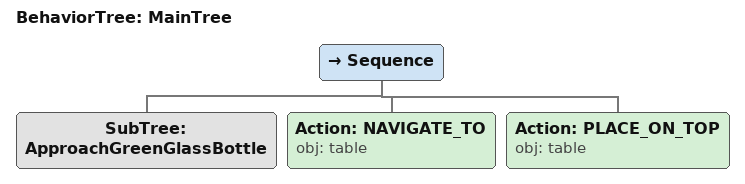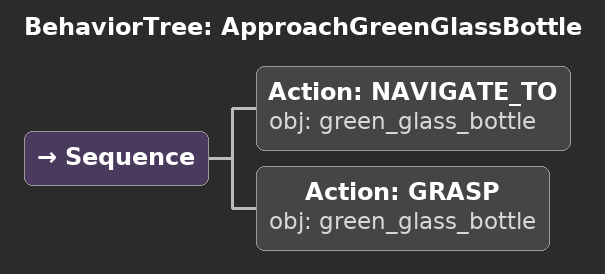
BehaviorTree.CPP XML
<root main_tree_to_execute="MainTree">
  <BehaviorTree ID="MainTree">
    <Sequence>
      <!-- Execute subtree ApproachGreenGlassBottle -->
      <SubTree ID="ApproachGreenGlassBottle" />
      <!-- Navigate to table -->
      <Action ID="NAVIGATE_TO" obj="table" />
      <!-- Place on table -->
      <Action ID="PLACE_ON_TOP" obj="table" />
    </Sequence>
  </BehaviorTree>
  <!-- Subtree definition ApproachGreenGlassBottle -->
  <BehaviorTree ID="ApproachGreenGlassBottle">
    <Sequence>
      <!-- Navigate to green_glass_bottle -->
      <Action ID="NAVIGATE_TO" obj="green_glass_bottle" />
      <!-- Grasp green_glass_bottle -->
      <Action ID="GRASP" obj="green_glass_bottle" />
    </Sequence>
  </BehaviorTree>
</root>
